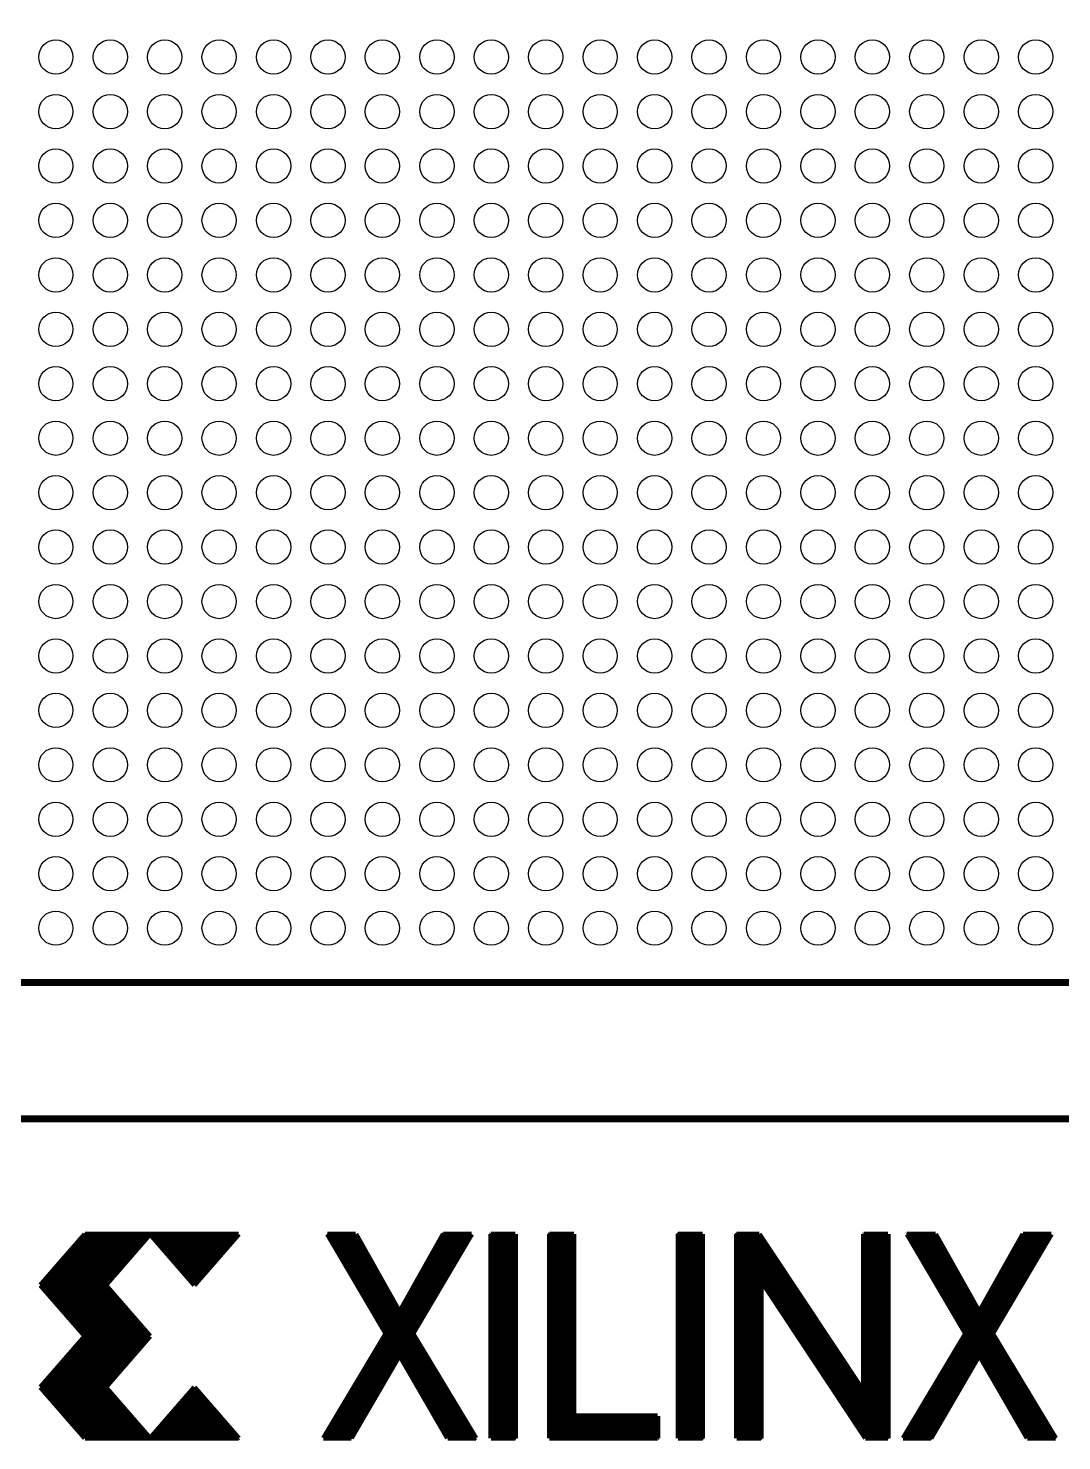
# Model space of a CAD drawing. Extents: x 35 to 236, y 10 to 166.
# Drawn here: x 78.99 to 97.98, y 56.58 to 82.53 of the extents above; entities that cross this region are included whole.
import ezdxf

# ---------------------------------------------------------------- set-up
doc = ezdxf.new("R2010")
doc.units = 0
for name, color, linetype in [('BG_SILKSCREEN_TOP', 254, 'CONTINUOUS'), ('PG_SILKSCREEN_TOP', 254, 'CONTINUOUS'), ('PIN_SOLDERMASK_TOP', 85, 'CONTINUOUS')]:
    doc.layers.add(name, color=color, linetype=linetype)

msp = doc.modelspace()

# ---------------------------------------------------------------- linework, layer by layer
at = {"layer": 'BG_SILKSCREEN_TOP', "const_width": 0.0914}
for points in [[(80.0336, 60.3806), (79.2164, 59.4431)], [(79.2271, 59.4309), (80.1768, 60.3806)], [(79.2522, 59.4021), (80.2307, 60.3806)], [(79.2773, 59.3733), (80.2845, 60.3806)], [(79.3024, 59.3445), (80.3384, 60.3806)], [(79.3275, 59.3157), (80.3923, 60.3806)], [(79.3526, 59.287), (80.4462, 60.3806)], [(79.3777, 59.2582), (80.5001, 60.3806)], [(79.4028, 59.2294), (80.554, 60.3806)], [(79.4266, 59.6843), (80.1229, 60.3806)], [(79.4279, 59.2006), (80.6078, 60.3806)], [(79.4529, 59.1718), (80.6617, 60.3806)], [(79.478, 59.143), (80.7156, 60.3806)], [(79.5031, 59.1142), (80.7695, 60.3806)], [(79.5282, 59.0854), (80.8234, 60.3806)], [(79.5533, 59.0566), (80.8773, 60.3806)], [(79.5784, 59.0278), (80.9311, 60.3806)], [(79.6035, 58.999), (80.985, 60.3806)], [(79.6286, 58.9703), (81.0389, 60.3806)], [(79.6537, 58.9415), (81.0928, 60.3806)], [(79.6788, 58.9127), (81.1466, 60.3806)], [(79.7039, 58.8839), (81.2005, 60.3806)], [(79.729, 58.8551), (81.0757, 60.2018)], [(79.7928, 60.1043), (80.069, 60.3806)], [(81.231, 60.3806), (80.0336, 60.3806)], [(80.4164, 59.4431), (81.231, 60.3806)], [(81.231, 60.3806), (82.8603, 60.3806)], [(82.0456, 59.4431), (81.231, 60.3806)], [(81.2419, 60.368), (81.2544, 60.3806)], [(81.2669, 60.3392), (81.3083, 60.3806)], [(81.292, 60.3104), (81.3622, 60.3806)], [(81.3171, 60.2815), (81.4161, 60.3806)], [(81.3421, 60.2527), (81.4699, 60.3806)], [(81.3671, 60.2239), (81.5238, 60.3806)], [(81.3922, 60.1951), (81.5777, 60.3806)], [(81.4173, 60.1662), (81.6316, 60.3806)], [(81.4423, 60.1374), (81.6855, 60.3806)], [(81.4673, 60.1086), (81.7394, 60.3806)], [(81.4924, 60.0797), (81.7932, 60.3806)], [(81.5175, 60.0509), (81.8471, 60.3806)], [(81.5425, 60.0221), (81.901, 60.3806)], [(81.5675, 59.9933), (81.9549, 60.3806)], [(81.5926, 59.9644), (82.0087, 60.3806)], [(81.6177, 59.9356), (82.0626, 60.3806)], [(81.6427, 59.9068), (82.1165, 60.3806)], [(81.6678, 59.8779), (82.1704, 60.3806)], [(81.6928, 59.8491), (82.2243, 60.3806)], [(81.7179, 59.8203), (82.2782, 60.3806)], [(81.7429, 59.7914), (82.332, 60.3806)], [(81.768, 59.7626), (82.3859, 60.3806)], [(81.793, 59.7338), (82.4398, 60.3806)], [(81.8181, 59.7049), (82.4937, 60.3806)], [(81.8431, 59.6761), (82.5476, 60.3806)], [(81.8682, 59.6473), (82.6015, 60.3806)], [(81.8932, 59.6185), (82.6553, 60.3806)], [(81.9183, 59.5896), (82.7092, 60.3806)], [(81.9433, 59.5608), (82.7631, 60.3806)], [(81.9684, 59.532), (82.817, 60.3806)], [(81.9934, 59.5031), (82.7902, 60.2999)], [(82.8603, 60.3806), (82.0456, 59.4431)], [(84.489, 60.3806), (85.011, 60.3806)], [(85.5636, 58.5525), (84.489, 60.3806)], [(84.5083, 60.3477), (84.5412, 60.3806)], [(84.5283, 60.3138), (84.5951, 60.3806)], [(84.5482, 60.2798), (84.6489, 60.3806)], [(84.5681, 60.2459), (84.7028, 60.3806)], [(84.5881, 60.212), (84.7567, 60.3806)], [(84.6081, 60.178), (84.8106, 60.3806)], [(84.628, 60.1441), (84.8645, 60.3806)], [(84.648, 60.1102), (84.9184, 60.3806)], [(84.6679, 60.0762), (84.9722, 60.3806)], [(84.6879, 60.0423), (85.0164, 60.3709)], [(84.7078, 60.0084), (85.0358, 60.3364)], [(84.7277, 59.9744), (85.0552, 60.3019)], [(84.7477, 59.9405), (85.0746, 60.2674)], [(84.7676, 59.9066), (85.094, 60.2329)], [(84.7876, 59.8726), (85.1134, 60.1984)], [(84.8075, 59.8387), (85.1328, 60.1639)], [(85.011, 60.3806), (85.8143, 58.9521)], [(85.8143, 58.9521), (86.6174, 60.3806)], [(85.8238, 58.9691), (87.0017, 60.147)], [(85.8931, 59.0922), (87.0795, 60.2787)], [(85.9623, 59.2153), (87.1275, 60.3806)], [(86.0315, 59.3384), (87.0736, 60.3806)], [(87.1397, 60.3806), (86.0596, 58.5525)], [(86.1007, 59.4615), (87.0197, 60.3806)], [(86.1699, 59.5846), (86.9659, 60.3806)], [(86.2391, 59.7077), (86.912, 60.3806)], [(86.3083, 59.8308), (86.8581, 60.3806)], [(86.3775, 59.9539), (86.8042, 60.3806)], [(86.4467, 60.0769), (86.7503, 60.3806)], [(86.5159, 60.2), (86.6964, 60.3806)], [(86.5851, 60.3231), (86.6426, 60.3806)], [(86.6174, 60.3806), (87.1397, 60.3806)], [(87.4928, 60.1532), (87.7202, 60.3806)], [(87.4928, 60.3148), (87.5585, 60.3806)], [(87.4928, 60.2609), (87.6124, 60.3806)], [(87.4928, 60.207), (87.6663, 60.3806)], [(87.4928, 60.3687), (87.5047, 60.3806)], [(87.4928, 60.3806), (87.9435, 60.3806)], [(87.4928, 56.6311), (87.4928, 60.3806)], [(87.4928, 59.9377), (87.9357, 60.3806)], [(87.4928, 59.9915), (87.8818, 60.3806)], [(87.4928, 60.0454), (87.828, 60.3806)], [(87.4928, 60.0993), (87.7741, 60.3806)], [(87.4928, 59.8838), (87.9435, 60.3344)], [(87.4928, 59.8299), (87.9435, 60.2805)], [(87.4928, 59.776), (87.9435, 60.2267)], [(87.4928, 59.7221), (87.9435, 60.1728)], [(87.9435, 60.3806), (87.9435, 56.6311)], [(88.5668, 60.1495), (88.7978, 60.3806)], [(88.5668, 60.2573), (88.6901, 60.3806)], [(88.5668, 60.3111), (88.6362, 60.3806)], [(88.5668, 60.2034), (88.744, 60.3806)], [(88.5668, 60.365), (88.5823, 60.3806)], [(89.0173, 60.3806), (88.5668, 60.3806)], [(88.5668, 60.3806), (88.5668, 56.6311)], [(88.5668, 59.934), (89.0134, 60.3806)], [(88.5668, 59.9879), (88.9595, 60.3806)], [(88.5668, 60.0417), (88.9056, 60.3806)], [(88.5668, 60.0956), (88.8517, 60.3806)], [(88.5668, 59.8801), (89.0173, 60.3306)], [(88.5668, 59.8262), (89.0173, 60.2767)], [(88.5668, 59.7723), (89.0173, 60.2228)], [(88.5668, 59.7184), (89.0173, 60.1689)], [(89.0173, 57.0399), (89.0173, 60.3806)], [(90.9311, 60.143), (91.1688, 60.3807)], [(90.9311, 60.1969), (91.1149, 60.3807)], [(90.9311, 60.2508), (91.061, 60.3807)], [(90.9311, 60.3047), (91.0071, 60.3807)], [(90.9311, 60.3586), (90.9533, 60.3807)], [(90.9311, 60.3807), (91.3818, 60.3807)], [(90.9311, 56.6311), (90.9311, 60.3807)], [(90.9311, 59.9814), (91.3304, 60.3807)], [(90.9311, 60.0892), (91.2226, 60.3807)], [(90.9311, 60.0353), (91.2765, 60.3807)], [(90.9311, 59.9275), (91.3818, 60.3782)], [(90.9311, 59.8736), (91.3818, 60.3243)], [(90.9311, 59.8198), (91.3818, 60.2704)], [(90.9311, 59.7659), (91.3818, 60.2165)], [(90.9311, 59.712), (91.3818, 60.1626)], [(91.3818, 60.3807), (91.3818, 56.6311)], [(92.0051, 60.1394), (92.2464, 60.3807)], [(92.0051, 60.1933), (92.1925, 60.3807)], [(92.0051, 60.2472), (92.1386, 60.3807)], [(92.0051, 60.301), (92.0847, 60.3807)], [(92.0051, 60.3549), (92.0309, 60.3807)], [(92.4217, 60.3807), (92.0051, 60.3807)], [(92.0051, 60.3807), (92.0051, 56.6311)], [(92.0051, 59.9777), (92.408, 60.3807)], [(92.0051, 60.0855), (92.3003, 60.3807)], [(92.0051, 60.0316), (92.3542, 60.3807)], [(92.0051, 59.9239), (92.4378, 60.3565)], [(92.0051, 59.87), (92.4593, 60.3242)], [(92.0051, 59.8161), (92.4808, 60.2918)], [(92.0051, 59.7622), (92.5023, 60.2594)], [(92.0051, 59.7083), (92.5238, 60.2271)], [(92.0051, 59.6544), (92.5453, 60.1947)], [(92.0051, 59.6006), (92.5668, 60.1623)], [(94.3395, 57.4939), (92.4217, 60.3807)], [(94.3395, 60.1031), (94.6172, 60.3807)], [(94.3395, 60.1569), (94.5633, 60.3807)], [(94.3395, 60.3186), (94.4017, 60.3807)], [(94.3395, 60.2647), (94.4556, 60.3807)], [(94.3395, 60.2108), (94.5094, 60.3807)], [(94.3395, 60.3725), (94.3478, 60.3807)], [(94.7899, 60.3807), (94.3395, 60.3807)], [(94.3395, 60.3807), (94.3395, 57.4939)], [(94.3395, 59.9414), (94.7788, 60.3807)], [(94.3395, 59.9953), (94.7249, 60.3807)], [(94.3395, 60.0492), (94.6711, 60.3807)], [(94.3395, 59.8875), (94.7899, 60.3379)], [(94.3395, 59.8336), (94.7899, 60.284)], [(94.3395, 59.7798), (94.7899, 60.2301)], [(94.3395, 59.7259), (94.7899, 60.1762)], [(94.7899, 56.6311), (94.7899, 60.3807)], [(95.1381, 60.3806), (95.6601, 60.3806)], [(96.2128, 58.5525), (95.1381, 60.3806)], [(95.1447, 60.3694), (95.1559, 60.3806)], [(95.1646, 60.3355), (95.2097, 60.3806)], [(95.1846, 60.3015), (95.2636, 60.3806)], [(95.2045, 60.2676), (95.3175, 60.3806)], [(95.2245, 60.2337), (95.3714, 60.3806)], [(95.2444, 60.1997), (95.4253, 60.3806)], [(95.2644, 60.1658), (95.4791, 60.3806)], [(95.2843, 60.1319), (95.533, 60.3806)], [(95.3043, 60.0979), (95.5869, 60.3806)], [(95.3242, 60.064), (95.6408, 60.3806)], [(95.3442, 60.0301), (95.6725, 60.3584)], [(95.3641, 59.9961), (95.6919, 60.3239)], [(95.3841, 59.9622), (95.7113, 60.2894)], [(95.404, 59.9283), (95.7307, 60.2549)], [(95.424, 59.8943), (95.7501, 60.2205)], [(95.4439, 59.8604), (95.7695, 60.186)], [(95.4639, 59.8265), (95.7889, 60.1515)], [(95.6601, 60.3806), (96.4634, 58.9521)], [(96.4634, 58.9521), (97.2664, 60.3806)], [(96.5172, 59.0478), (97.7005, 60.2311)], [(96.5863, 59.1709), (97.7783, 60.3628)], [(96.6555, 59.2939), (97.7422, 60.3806)], [(97.7888, 60.3806), (96.7086, 58.5525)], [(96.7247, 59.417), (97.6883, 60.3806)], [(96.7939, 59.54), (97.6344, 60.3806)], [(96.863, 59.6631), (97.5805, 60.3806)], [(96.9322, 59.7861), (97.5266, 60.3806)], [(97.0014, 59.9092), (97.4727, 60.3806)], [(97.0706, 60.0323), (97.4189, 60.3806)], [(97.1398, 60.1553), (97.365, 60.3806)], [(97.2089, 60.2784), (97.3111, 60.3806)], [(97.2664, 60.3806), (97.7888, 60.3806)], [(82.0185, 59.4743), (82.4324, 59.8882)], [(84.8275, 59.8048), (85.1522, 60.1294)], [(84.8474, 59.7708), (85.1716, 60.095)], [(84.8674, 59.7369), (85.191, 60.0605)], [(84.8873, 59.703), (85.2104, 60.026)], [(84.9073, 59.669), (85.2298, 59.9915)], [(84.9272, 59.6351), (85.2491, 59.957)], [(84.9472, 59.6012), (85.2686, 59.9225)], [(84.9671, 59.5672), (85.2879, 59.888)], [(85.5256, 58.6171), (86.9239, 60.0153)], [(87.4928, 59.6682), (87.9435, 60.1189)], [(87.4928, 59.6144), (87.9435, 60.065)], [(87.4928, 59.5605), (87.9435, 60.0111)], [(87.4928, 59.5066), (87.9435, 59.9572)], [(87.4928, 59.4527), (87.9435, 59.9034)], [(88.5668, 59.6646), (89.0173, 60.1151)], [(88.5668, 59.6107), (89.0173, 60.0612)], [(88.5668, 59.5568), (89.0173, 60.0073)], [(88.5668, 59.5029), (89.0173, 59.9534)], [(88.5668, 59.449), (89.0173, 59.8995)], [(90.9311, 59.6581), (91.3818, 60.1088)], [(90.9311, 59.6042), (91.3818, 60.0549)], [(90.9311, 59.5504), (91.3818, 60.001)], [(90.9311, 59.4965), (91.3818, 59.9471)], [(90.9311, 59.4426), (91.3818, 59.8932)], [(92.0051, 59.5467), (92.5883, 60.1299)], [(92.0051, 59.4928), (92.6098, 60.0976)], [(92.0051, 59.4389), (92.6313, 60.0652)], [(92.0051, 59.385), (92.6528, 60.0328)], [(92.0051, 59.3312), (92.6744, 60.0004)], [(92.0051, 59.2773), (92.6959, 59.9681)], [(92.0051, 59.2234), (92.7174, 59.9357)], [(92.0051, 59.1695), (92.7389, 59.9033)], [(94.3395, 59.672), (94.7899, 60.1223)], [(94.3395, 59.6181), (94.7899, 60.0685)], [(94.3395, 59.5642), (94.7899, 60.0146)], [(94.3395, 59.5104), (94.7899, 59.9607)], [(94.3395, 59.4565), (94.7899, 59.9068)], [(95.4838, 59.7925), (95.8083, 60.117)], [(95.5038, 59.7586), (95.8277, 60.0825)], [(95.5237, 59.7247), (95.8471, 60.048)], [(95.5437, 59.6907), (95.8665, 60.0135)], [(95.5636, 59.6568), (95.8859, 59.9791)], [(95.5835, 59.6229), (95.9053, 59.9446)], [(95.6035, 59.5889), (95.9246, 59.9101)], [(96.1621, 58.6388), (97.6227, 60.0994)], [(96.182, 58.6049), (97.5448, 59.9677)], [(79.754, 58.8263), (80.7184, 59.7906)], [(84.9871, 59.5333), (85.3073, 59.8536)], [(85.007, 59.4993), (85.3267, 59.8191)], [(85.027, 59.4654), (85.3461, 59.7846)], [(85.0469, 59.4315), (85.3655, 59.7501)], [(85.0669, 59.3975), (85.3849, 59.7156)], [(85.0868, 59.3636), (85.4043, 59.6811)], [(85.1068, 59.3297), (85.4237, 59.6466)], [(85.5456, 58.5831), (86.8461, 59.8836)], [(85.5557, 58.5394), (86.7683, 59.752)], [(87.4928, 59.3988), (87.9435, 59.8495)], [(87.4928, 59.3449), (87.9435, 59.7956)], [(87.4928, 59.2911), (87.9435, 59.7417)], [(87.4928, 59.2372), (87.9435, 59.6878)], [(87.4928, 59.1833), (87.9435, 59.6339)], [(88.5668, 59.3952), (89.0173, 59.8457)], [(88.5668, 59.3413), (89.0173, 59.7918)], [(88.5668, 59.2874), (89.0173, 59.7379)], [(88.5668, 59.2335), (89.0173, 59.684)], [(88.5668, 59.1796), (89.0173, 59.6301)], [(90.9311, 59.3887), (91.3818, 59.8394)], [(90.9311, 59.3348), (91.3818, 59.7855)], [(90.9311, 59.2809), (91.3818, 59.7316)], [(90.9311, 59.2271), (91.3818, 59.6777)], [(92.0051, 59.1156), (92.7604, 59.871)], [(92.4616, 59.5183), (92.7819, 59.8386)], [(92.4831, 59.4859), (92.8034, 59.8062)], [(92.5046, 59.4535), (92.8249, 59.7738)], [(92.526, 59.4211), (92.8464, 59.7415)], [(92.5475, 59.3887), (92.8679, 59.7091)], [(92.5689, 59.3562), (92.8894, 59.6767)], [(92.5904, 59.3238), (92.9109, 59.6443)], [(94.3395, 59.4026), (94.7899, 59.8529)], [(94.3395, 59.3487), (94.7899, 59.7991)], [(94.3395, 59.2948), (94.7899, 59.7452)], [(94.3395, 59.241), (94.7899, 59.6913)], [(94.3395, 59.1871), (94.7899, 59.6374)], [(95.6234, 59.555), (95.944, 59.8756)], [(95.6434, 59.5211), (95.9634, 59.8411)], [(95.6634, 59.4872), (95.9828, 59.8066)], [(95.6833, 59.4532), (96.0022, 59.7721)], [(95.7033, 59.4193), (96.0216, 59.7377)], [(95.7232, 59.3854), (96.041, 59.7032)], [(95.7432, 59.3514), (96.0604, 59.6687)], [(95.7631, 59.3175), (96.0798, 59.6342)], [(96.1764, 58.4915), (97.3892, 59.7043)], [(96.202, 58.571), (97.467, 59.836)], [(79.2164, 59.4431), (80.0336, 58.5056)], [(79.7791, 58.7975), (80.4203, 59.4387)], [(79.8042, 58.7687), (80.4453, 59.4098)], [(79.8293, 58.7399), (80.4704, 59.381)], [(81.231, 58.5056), (80.4164, 59.4431)], [(82.0435, 59.4455), (82.0746, 59.4765)], [(85.1267, 59.2957), (85.4431, 59.6122)], [(85.1466, 59.2618), (85.4625, 59.5777)], [(85.1666, 59.2279), (85.4819, 59.5432)], [(85.1865, 59.1939), (85.5013, 59.5087)], [(85.2065, 59.16), (85.5207, 59.4742)], [(85.2264, 59.1261), (85.5401, 59.4397)], [(85.2464, 59.0921), (85.5595, 59.4052)], [(85.2663, 59.0582), (85.5789, 59.3707)], [(85.3959, 58.2718), (86.6127, 59.4886)], [(85.4758, 58.4056), (86.6905, 59.6203)], [(87.4928, 59.1294), (87.9435, 59.5801)], [(87.4928, 59.0756), (87.9435, 59.5262)], [(87.4928, 59.0217), (87.9435, 59.4723)], [(87.4928, 58.9678), (87.9435, 59.4184)], [(88.5668, 59.1258), (89.0173, 59.5763)], [(88.5668, 59.0719), (89.0173, 59.5224)], [(88.5668, 59.018), (89.0173, 59.4685)], [(88.5668, 58.9641), (89.0173, 59.4146)], [(90.9311, 59.1732), (91.3818, 59.6238)], [(90.9311, 59.1193), (91.3818, 59.5699)], [(90.9311, 59.0654), (91.3818, 59.5161)], [(90.9311, 59.0115), (91.3818, 59.4622)], [(90.9311, 58.9577), (91.3818, 59.4083)], [(92.0051, 59.0618), (92.4554, 59.5121)], [(92.0051, 59.0079), (92.4554, 59.4582)], [(92.0051, 58.954), (92.4554, 59.4043)], [(92.4554, 59.5277), (94.3731, 56.6311)], [(92.4554, 56.6311), (92.4554, 59.5277)], [(92.6119, 59.2914), (92.9324, 59.6119)], [(92.6333, 59.259), (92.954, 59.5796)], [(92.6548, 59.2266), (92.9755, 59.5472)], [(92.6763, 59.1941), (92.997, 59.5148)], [(92.6977, 59.1617), (93.0185, 59.4825)], [(92.7192, 59.1293), (93.04, 59.4501)], [(92.7407, 59.0969), (93.0615, 59.4177)], [(92.7621, 59.0645), (93.083, 59.3853)], [(94.3395, 59.1332), (94.7899, 59.5835)], [(94.3395, 59.0793), (94.7899, 59.5297)], [(94.3395, 59.0254), (94.7899, 59.4758)], [(94.3395, 58.9715), (94.7899, 59.4219)], [(95.783, 59.2836), (96.0992, 59.5997)], [(95.803, 59.2496), (96.1186, 59.5652)], [(95.8229, 59.2157), (96.138, 59.5307)], [(95.8429, 59.1817), (96.1574, 59.4963)], [(95.8628, 59.1478), (96.1768, 59.4618)], [(95.8828, 59.1139), (96.1962, 59.4273)], [(95.9027, 59.0799), (96.2156, 59.3928)], [(96.0164, 58.2238), (97.2335, 59.4409)], [(96.0964, 58.3576), (97.3114, 59.5726)], [(79.7193, 58.145), (80.6958, 59.1215)], [(79.8544, 58.7112), (80.4954, 59.3522)], [(79.8795, 58.6824), (80.5205, 59.3234)], [(79.9046, 58.6536), (80.5456, 59.2945)], [(79.9297, 58.6248), (80.5706, 59.2657)], [(79.9548, 58.596), (80.5956, 59.2369)], [(79.9799, 58.5672), (80.6207, 59.208)], [(80.005, 58.5384), (80.6458, 59.1792)], [(80.0301, 58.5096), (80.6708, 59.1504)], [(85.236, 58.0042), (86.4571, 59.2252)], [(85.2863, 59.0243), (85.5982, 59.3363)], [(85.3062, 58.9903), (85.6177, 59.3018)], [(85.316, 58.138), (86.5349, 59.3569)], [(85.3262, 58.9564), (85.637, 59.2673)], [(85.3461, 58.9225), (85.6564, 59.2328)], [(85.3661, 58.8885), (85.6758, 59.1983)], [(85.386, 58.8546), (85.6952, 59.1638)], [(85.4059, 58.8207), (85.7146, 59.1293)], [(87.4928, 58.9139), (87.9435, 59.3646)], [(87.4928, 58.86), (87.9435, 59.3107)], [(87.4928, 58.8061), (87.9435, 59.2568)], [(87.4928, 58.7523), (87.9435, 59.2029)], [(87.4928, 58.6984), (87.9435, 59.149)], [(88.5668, 58.9102), (89.0173, 59.3607)], [(88.5668, 58.8563), (89.0173, 59.3068)], [(88.5668, 58.8025), (89.0173, 59.253)], [(88.5668, 58.7486), (89.0173, 59.1991)], [(88.5668, 58.6947), (89.0173, 59.1452)], [(90.9311, 58.9038), (91.3818, 59.3544)], [(90.9311, 58.8499), (91.3818, 59.3005)], [(90.9311, 58.796), (91.3818, 59.2467)], [(90.9311, 58.7421), (91.3818, 59.1928)], [(90.9311, 58.6883), (91.3818, 59.1389)], [(92.0051, 58.9001), (92.4554, 59.3505)], [(92.0051, 58.8462), (92.4554, 59.2966)], [(92.0051, 58.7923), (92.4554, 59.2427)], [(92.0051, 58.7385), (92.4554, 59.1888)], [(92.0051, 58.6846), (92.4554, 59.1349)], [(92.7836, 59.032), (93.1045, 59.353)], [(92.805, 58.9996), (93.126, 59.3206)], [(92.8265, 58.9672), (93.1475, 59.2882)], [(92.848, 58.9348), (93.169, 59.2558)], [(92.8694, 58.9023), (93.1905, 59.2235)], [(92.8909, 58.8699), (93.212, 59.1911)], [(92.9124, 58.8375), (93.2335, 59.1587)], [(92.9338, 58.8051), (93.2551, 59.1264)], [(94.3395, 58.9177), (94.7899, 59.368)], [(94.3395, 58.8638), (94.7899, 59.3141)], [(94.3395, 58.8099), (94.7899, 59.2602)], [(94.3395, 58.756), (94.7899, 59.2064)], [(94.3395, 58.7021), (94.7899, 59.1525)], [(95.8565, 57.9561), (97.0779, 59.1774)], [(95.9227, 59.046), (96.235, 59.3583)], [(95.9365, 58.09), (97.1557, 59.3092)], [(95.9427, 59.0121), (96.2544, 59.3238)], [(95.9626, 58.9782), (96.2737, 59.2893)], [(95.9826, 58.9442), (96.2931, 59.2548)], [(96.0025, 58.9103), (96.3125, 59.2204)], [(96.0224, 58.8764), (96.3319, 59.1859)], [(96.0424, 58.8424), (96.3513, 59.1514)], [(96.0623, 58.8085), (96.3707, 59.1169)], [(79.2322, 57.5502), (80.746, 59.0639)], [(79.2573, 57.5214), (80.771, 59.035)], [(79.2824, 57.4926), (80.796, 59.0062)], [(79.3075, 57.4638), (80.8211, 58.9774)], [(79.3326, 57.435), (80.8461, 58.9486)], [(79.3537, 57.7255), (80.7209, 59.0927)], [(79.3577, 57.4062), (80.8712, 58.9197)], [(79.3828, 57.3774), (80.8962, 58.8909)], [(79.4079, 57.3486), (80.9213, 58.862)], [(85.0762, 57.7365), (86.3015, 58.9618)], [(85.1561, 57.8703), (86.3793, 59.0935)], [(85.4259, 58.7867), (85.734, 59.0948)], [(85.4458, 58.7528), (85.7534, 59.0604)], [(85.4658, 58.7189), (85.7728, 59.0259)], [(85.4858, 58.6849), (85.7922, 58.9914)], [(85.5057, 58.651), (85.8116, 58.9569)], [(87.4928, 58.6445), (87.9435, 59.0951)], [(87.4928, 58.5906), (87.9435, 59.0413)], [(87.4928, 58.5367), (87.9435, 58.9874)], [(87.4928, 58.4828), (87.9435, 58.9335)], [(87.4928, 58.429), (87.9435, 58.8796)], [(88.5668, 58.6408), (89.0173, 59.0913)], [(88.5668, 58.5869), (89.0173, 59.0374)], [(88.5668, 58.5331), (89.0173, 58.9836)], [(88.5668, 58.4792), (89.0173, 58.9297)], [(88.5668, 58.4253), (89.0173, 58.8758)], [(90.9311, 58.6344), (91.3818, 59.085)], [(90.9311, 58.5805), (91.3818, 59.0311)], [(90.9311, 58.5266), (91.3818, 58.9773)], [(90.9311, 58.4727), (91.3818, 58.9234)], [(90.9311, 58.4188), (91.3818, 58.8695)], [(92.0051, 58.6307), (92.4554, 59.081)], [(92.0051, 58.5768), (92.4554, 59.0272)], [(92.0051, 58.5229), (92.4554, 58.9733)], [(92.0051, 58.469), (92.4554, 58.9194)], [(92.0051, 58.4152), (92.4554, 58.8655)], [(92.9553, 58.7727), (93.2766, 59.094)], [(92.9767, 58.7402), (93.2981, 59.0616)], [(92.9982, 58.7078), (93.3196, 59.0292)], [(93.0196, 58.6754), (93.3411, 58.9969)], [(93.0411, 58.643), (93.3626, 58.9645)], [(93.0626, 58.6106), (93.3841, 58.9321)], [(93.084, 58.5782), (93.4056, 58.8997)], [(93.1055, 58.5457), (93.4271, 58.8673)], [(94.3395, 58.6482), (94.7899, 59.0986)], [(94.3395, 58.5944), (94.7899, 59.0447)], [(94.3395, 58.5405), (94.7899, 58.9908)], [(94.3395, 58.4866), (94.7899, 58.9369)], [(94.3395, 58.4327), (94.7899, 58.8831)], [(95.6966, 57.6885), (96.9222, 58.914)], [(95.7766, 57.8223), (97, 59.0457)], [(96.0823, 58.7746), (96.3901, 59.0824)], [(96.1022, 58.7406), (96.4095, 59.0479)], [(96.1222, 58.7067), (96.4289, 59.0134)], [(96.1421, 58.6728), (96.4483, 58.9789)], [(79.433, 57.3199), (80.9463, 58.8332)], [(79.4581, 57.291), (80.9714, 58.8044)], [(79.4831, 57.2623), (80.9965, 58.7756)], [(79.5082, 57.2335), (81.0215, 58.7467)], [(79.5333, 57.2047), (81.0465, 58.7179)], [(79.5584, 57.1759), (81.0716, 58.6891)], [(79.5835, 57.1471), (81.0966, 58.6602)], [(79.6086, 57.1183), (81.1217, 58.6314)], [(79.6337, 57.0895), (81.1467, 58.6026)], [(84.9163, 57.4689), (86.1459, 58.6985)], [(84.9962, 57.6027), (86.2237, 58.8301)], [(87.4928, 58.3751), (87.9435, 58.8257)], [(87.4928, 58.3212), (87.9435, 58.7718)], [(87.4928, 58.2673), (87.9435, 58.718)], [(87.4928, 58.2134), (87.9435, 58.6641)], [(87.4928, 58.1596), (87.9435, 58.6102)], [(88.5668, 58.3714), (89.0173, 58.8219)], [(88.5668, 58.3175), (89.0173, 58.768)], [(88.5668, 58.2636), (89.0173, 58.7141)], [(88.5668, 58.2098), (89.0173, 58.6603)], [(88.5668, 58.1559), (89.0173, 58.6064)], [(90.9311, 58.365), (91.3818, 58.8156)], [(90.9311, 58.3111), (91.3818, 58.7617)], [(90.9311, 58.2572), (91.3818, 58.7078)], [(90.9311, 58.2033), (91.3818, 58.654)], [(90.9311, 58.1494), (91.3818, 58.6001)], [(92.0051, 58.3613), (92.4554, 58.8116)], [(92.0051, 58.3074), (92.4554, 58.7577)], [(92.0051, 58.2535), (92.4554, 58.7039)], [(92.0051, 58.1996), (92.4554, 58.65)], [(92.0051, 58.1458), (92.4554, 58.5961)], [(93.127, 58.5133), (93.4486, 58.835)], [(93.1484, 58.4809), (93.4701, 58.8026)], [(93.1699, 58.4485), (93.4916, 58.7702)], [(93.1913, 58.4161), (93.5131, 58.7379)], [(93.2128, 58.3837), (93.5347, 58.7055)], [(93.2343, 58.3512), (93.5562, 58.6731)], [(93.2557, 58.3188), (93.5777, 58.6407)], [(93.2772, 58.2864), (93.5992, 58.6084)], [(94.3395, 58.3789), (94.7899, 58.8292)], [(94.3395, 58.325), (94.7899, 58.7753)], [(94.3395, 58.2711), (94.7899, 58.7214)], [(94.3395, 58.2172), (94.7899, 58.6676)], [(94.3395, 58.1633), (94.7899, 58.6137)], [(95.5367, 57.4208), (96.7666, 58.6506)], [(95.6167, 57.5546), (96.8444, 58.7823)], [(80.0336, 58.5056), (79.2166, 57.5682)], [(79.6588, 57.0607), (81.1718, 58.5737)], [(79.6839, 57.0319), (81.1968, 58.5449)], [(79.709, 57.0031), (81.2219, 58.5161)], [(80.4164, 57.568), (81.231, 58.5056)], [(84.4159, 56.6311), (85.5636, 58.5525)], [(84.6765, 57.0675), (86.098, 58.4889)], [(84.7565, 57.2013), (86.0777, 58.5225)], [(84.8364, 57.3351), (86.068, 58.5668)], [(85.8153, 58.1524), (86.1182, 58.4553)], [(85.8351, 58.1182), (86.1385, 58.4217)], [(85.8548, 58.0841), (86.1588, 58.3881)], [(85.8745, 58.05), (86.179, 58.3545)], [(86.0596, 58.5525), (87.2179, 56.6311)], [(87.4928, 58.1057), (87.9435, 58.5563)], [(87.4928, 58.0518), (87.9435, 58.5025)], [(87.4928, 57.9979), (87.9435, 58.4486)], [(87.4928, 57.944), (87.9435, 58.3947)], [(87.4928, 57.8902), (87.9435, 58.3408)], [(88.5668, 58.102), (89.0173, 58.5525)], [(88.5668, 58.0481), (89.0173, 58.4986)], [(88.5668, 57.9942), (89.0173, 58.4447)], [(88.5668, 57.9403), (89.0173, 58.3908)], [(88.5668, 57.8865), (89.0173, 58.337)], [(90.9311, 58.0955), (91.3818, 58.5462)], [(90.9311, 58.0417), (91.3818, 58.4923)], [(90.9311, 57.9878), (91.3818, 58.4384)], [(90.9311, 57.9339), (91.3818, 58.3845)], [(92.0051, 58.0919), (92.4554, 58.5422)], [(92.0051, 58.038), (92.4554, 58.4884)], [(92.0051, 57.9841), (92.4554, 58.4345)], [(92.0051, 57.9302), (92.4554, 58.3806)], [(93.2987, 58.254), (93.6207, 58.576)], [(93.3201, 58.2216), (93.6422, 58.5436)], [(93.3416, 58.1891), (93.6637, 58.5112)], [(93.3631, 58.1567), (93.6852, 58.4789)], [(93.3845, 58.1243), (93.7067, 58.4465)], [(93.406, 58.0919), (93.7282, 58.4141)], [(93.4274, 58.0594), (93.7497, 58.3817)], [(93.4489, 58.027), (93.7712, 58.3494)], [(94.3395, 58.1094), (94.7899, 58.5598)], [(94.3395, 58.0556), (94.7899, 58.5059)], [(94.3395, 58.0017), (94.7899, 58.452)], [(94.3395, 57.9478), (94.7899, 58.3981)], [(94.3395, 57.8939), (94.7899, 58.3443)], [(95.065, 56.6311), (96.2128, 58.5525)], [(95.2969, 57.0193), (96.7543, 58.4767)], [(95.3768, 57.1531), (96.734, 58.5103)], [(95.4568, 57.287), (96.7138, 58.5439)], [(96.4715, 58.1401), (96.7746, 58.4431)], [(96.4913, 58.1059), (96.7948, 58.4095)], [(96.511, 58.0718), (96.8151, 58.3759)], [(96.5308, 58.0377), (96.8354, 58.3423)], [(96.7086, 58.5525), (97.8671, 56.6311)], [(79.734, 56.9743), (81.0038, 58.2441)], [(84.5966, 56.9337), (85.8104, 58.1474)], [(85.8143, 58.1541), (84.9276, 56.6311)], [(86.6956, 56.6311), (85.8143, 58.1541)], [(85.8943, 58.0158), (86.1993, 58.3208)], [(85.914, 57.9817), (86.2196, 58.2872)], [(85.9338, 57.9476), (86.2398, 58.2536)], [(85.9535, 57.9134), (86.2601, 58.22)], [(85.9733, 57.8793), (86.2804, 58.1864)], [(85.993, 57.8452), (86.3006, 58.1527)], [(86.0128, 57.8111), (86.3209, 58.1191)], [(86.0326, 57.7769), (86.3411, 58.0855)], [(87.4928, 57.8363), (87.9435, 58.2869)], [(87.4928, 57.7824), (87.9435, 58.233)], [(87.4928, 57.7285), (87.9435, 58.1792)], [(87.4928, 57.6746), (87.9435, 58.1253)], [(87.4928, 57.6207), (87.9435, 58.0714)], [(88.5668, 57.8326), (89.0173, 58.2831)], [(88.5668, 57.7787), (89.0173, 58.2292)], [(88.5668, 57.7248), (89.0173, 58.1753)], [(88.5668, 57.671), (89.0173, 58.1215)], [(90.9311, 57.88), (91.3818, 58.3307)], [(90.9311, 57.8261), (91.3818, 58.2768)], [(90.9311, 57.7723), (91.3818, 58.2229)], [(90.9311, 57.7184), (91.3818, 58.169)], [(90.9311, 57.6645), (91.3818, 58.1152)], [(92.0051, 57.8764), (92.4554, 58.3267)], [(92.0051, 57.8225), (92.4554, 58.2728)], [(92.0051, 57.7686), (92.4554, 58.2189)], [(92.0051, 57.7147), (92.4554, 58.1651)], [(92.0051, 57.6608), (92.4554, 58.1112)], [(93.4704, 57.9946), (93.7927, 58.317)], [(93.4918, 57.9622), (93.8143, 58.2846)], [(93.5133, 57.9298), (93.8357, 58.2523)], [(93.5348, 57.8973), (93.8573, 58.2199)], [(93.5562, 57.8649), (93.8788, 58.1875)], [(93.5777, 57.8325), (93.9003, 58.1551)], [(93.5991, 57.8001), (93.9218, 58.1227)], [(93.6206, 57.7677), (93.9433, 58.0904)], [(94.3395, 57.84), (94.7899, 58.2904)], [(94.3395, 57.7861), (94.7899, 58.2365)], [(94.3395, 57.7323), (94.7899, 58.1826)], [(94.3395, 57.6784), (94.7899, 58.1287)], [(94.3395, 57.6245), (94.7899, 58.0748)], [(95.2169, 56.8855), (96.4324, 58.1009)], [(96.4634, 58.1541), (95.5767, 56.6311)], [(97.3446, 56.6311), (96.4634, 58.1541)], [(96.5505, 58.0035), (96.8556, 58.3086)], [(96.5703, 57.9694), (96.8759, 58.275)], [(96.59, 57.9353), (96.8962, 58.2414)], [(96.6098, 57.9011), (96.9164, 58.2078)], [(96.6295, 57.867), (96.9367, 58.1742)], [(96.6493, 57.8329), (96.957, 58.1406)], [(96.669, 57.7987), (96.9772, 58.1069)], [(96.6888, 57.7646), (96.9975, 58.0733)], [(79.7591, 56.9456), (80.647, 57.8334)], [(84.4368, 56.6661), (85.6602, 57.8895)], [(84.5167, 56.7999), (85.7353, 58.0185)], [(86.0523, 57.7428), (86.3614, 58.0519)], [(86.0721, 57.7087), (86.3817, 58.0183)], [(86.0918, 57.6745), (86.4019, 57.9847)], [(86.1116, 57.6404), (86.4222, 57.951)], [(86.1313, 57.6063), (86.4425, 57.9174)], [(86.1511, 57.5721), (86.4627, 57.8838)], [(86.1708, 57.538), (86.483, 57.8502)], [(86.1905, 57.5039), (86.5032, 57.8166)], [(87.4928, 57.5669), (87.9435, 58.0175)], [(87.4928, 57.513), (87.9435, 57.9636)], [(87.4928, 57.4591), (87.9435, 57.9097)], [(87.4928, 57.4052), (87.9435, 57.8559)], [(88.5668, 57.6171), (89.0173, 58.0676)], [(88.5668, 57.5632), (89.0173, 58.0137)], [(88.5668, 57.5093), (89.0173, 57.9598)], [(88.5668, 57.4554), (89.0173, 57.9059)], [(88.5668, 57.4015), (89.0173, 57.852)], [(90.9311, 57.6106), (91.3818, 58.0613)], [(90.9311, 57.5567), (91.3818, 58.0074)], [(90.9311, 57.5029), (91.3818, 57.9535)], [(90.9311, 57.449), (91.3818, 57.8996)], [(90.9311, 57.3951), (91.3818, 57.8457)], [(92.0051, 57.6069), (92.4554, 58.0573)], [(92.0051, 57.5531), (92.4554, 58.0034)], [(92.0051, 57.4992), (92.4554, 57.9495)], [(92.0051, 57.4453), (92.4554, 57.8956)], [(92.0051, 57.3914), (92.4554, 57.8418)], [(93.642, 57.7353), (93.9648, 58.058)], [(93.6635, 57.7028), (93.9863, 58.0256)], [(93.685, 57.6704), (94.0078, 57.9933)], [(93.7064, 57.638), (94.0293, 57.9609)], [(93.7279, 57.6056), (94.0508, 57.9285)], [(93.7494, 57.5732), (94.0723, 57.8961)], [(93.7708, 57.5408), (94.0939, 57.8638)], [(93.7923, 57.5083), (94.1153, 57.8314)], [(94.0284, 57.1517), (94.7899, 57.9132)], [(94.0498, 57.1193), (94.7899, 57.8593)], [(94.3395, 57.5706), (94.7899, 58.021)], [(94.3395, 57.5168), (94.7899, 57.9671)], [(95.0703, 56.6311), (96.2822, 57.843)], [(95.137, 56.7516), (96.3573, 57.972)], [(96.7085, 57.7304), (97.0178, 58.0397)], [(96.7282, 57.6963), (97.0381, 58.0061)], [(96.748, 57.6622), (97.0583, 57.9725)], [(96.7677, 57.6281), (97.0786, 57.9389)], [(96.7875, 57.5939), (97.0988, 57.9053)], [(96.8072, 57.5598), (97.1191, 57.8717)], [(96.827, 57.5256), (97.1394, 57.838)], [(79.2166, 57.5682), (80.0336, 56.6306)], [(79.7842, 56.9168), (80.4253, 57.5578)], [(81.231, 56.6306), (80.4164, 57.568)], [(82.0456, 57.5682), (81.231, 56.6306)], [(82.0024, 57.5185), (82.0486, 57.5647)], [(82.8603, 56.6306), (82.0456, 57.5682)], [(84.4556, 56.6311), (85.5852, 57.7606)], [(84.5095, 56.6311), (85.5101, 57.6316)], [(86.2103, 57.4697), (86.5235, 57.783)], [(86.23, 57.4356), (86.5438, 57.7493)], [(86.2498, 57.4015), (86.5641, 57.7157)], [(86.2695, 57.3673), (86.5843, 57.6821)], [(86.2893, 57.3332), (86.6046, 57.6485)], [(86.309, 57.2991), (86.6248, 57.6149)], [(86.3288, 57.265), (86.6451, 57.5813)], [(87.4928, 57.3513), (87.9435, 57.802)], [(87.4928, 57.2974), (87.9435, 57.7481)], [(87.4928, 57.2436), (87.9435, 57.6942)], [(87.4928, 57.1897), (87.9435, 57.6403)], [(87.4928, 57.1358), (87.9435, 57.5864)], [(88.5668, 57.3477), (89.0173, 57.7982)], [(88.5668, 57.2938), (89.0173, 57.7443)], [(88.5668, 57.2399), (89.0173, 57.6904)], [(88.5668, 57.186), (89.0173, 57.6365)], [(88.5668, 57.1321), (89.0173, 57.5826)], [(90.9311, 57.3412), (91.3818, 57.7919)], [(90.9311, 57.2873), (91.3818, 57.738)], [(90.9311, 57.2334), (91.3818, 57.6841)], [(90.9311, 57.1796), (91.3818, 57.6302)], [(90.9311, 57.1257), (91.3818, 57.5763)], [(92.0051, 57.3375), (92.4554, 57.7879)], [(92.0051, 57.2837), (92.4554, 57.734)], [(92.0051, 57.2298), (92.4554, 57.6801)], [(92.0051, 57.1759), (92.4554, 57.6263)], [(92.0051, 57.122), (92.4554, 57.5724)], [(93.8137, 57.4759), (94.1369, 57.799)], [(93.8352, 57.4435), (94.1584, 57.7666)], [(93.8567, 57.4111), (94.1799, 57.7343)], [(93.8781, 57.3787), (94.2014, 57.7019)], [(93.8996, 57.3462), (94.2229, 57.6695)], [(93.9211, 57.3138), (94.2444, 57.6371)], [(93.9425, 57.2814), (94.2659, 57.6048)], [(93.964, 57.249), (94.2874, 57.5724)], [(94.0713, 57.0869), (94.7899, 57.8054)], [(94.0928, 57.0544), (94.7899, 57.7516)], [(94.1142, 57.022), (94.7899, 57.6977)], [(94.1357, 56.9896), (94.7899, 57.6438)], [(94.1572, 56.9572), (94.7899, 57.5899)], [(95.1242, 56.6311), (96.2072, 57.7141)], [(95.1781, 56.6311), (96.1321, 57.5851)], [(96.8467, 57.4915), (97.1596, 57.8044)], [(96.8665, 57.4574), (97.1799, 57.7708)], [(96.8862, 57.4233), (97.2002, 57.7372)], [(96.906, 57.3891), (97.2204, 57.7036)], [(96.9257, 57.355), (97.2407, 57.67)], [(96.9455, 57.3208), (97.261, 57.6364)], [(96.9652, 57.2867), (97.2813, 57.6028)], [(96.985, 57.2526), (97.3015, 57.5691)], [(79.8093, 56.888), (80.4503, 57.529)], [(79.8344, 56.8592), (80.4754, 57.5002)], [(79.8595, 56.8304), (80.5004, 57.4713)], [(79.8846, 56.8016), (80.5255, 57.4425)], [(79.9097, 56.7728), (80.5506, 57.4137)], [(79.9348, 56.744), (80.5756, 57.3849)], [(79.9599, 56.7152), (80.6006, 57.356)], [(79.9849, 56.6864), (80.6257, 57.3272)], [(80.01, 56.6576), (80.6508, 57.2983)], [(81.2762, 56.6306), (82.1238, 57.4782)], [(81.2887, 56.697), (82.0987, 57.507)], [(81.3301, 56.6306), (82.1488, 57.4494)], [(81.3839, 56.6306), (82.1739, 57.4205)], [(81.4378, 56.6306), (82.1989, 57.3917)], [(81.4917, 56.6306), (82.224, 57.3629)], [(81.5456, 56.6306), (82.249, 57.3341)], [(81.5994, 56.6306), (82.2741, 57.3052)], [(81.6455, 57.1078), (82.0737, 57.5359)], [(84.5634, 56.6311), (85.435, 57.5027)], [(84.6173, 56.6311), (85.36, 57.3738)], [(86.3486, 57.2308), (86.6654, 57.5476)], [(86.3683, 57.1967), (86.6856, 57.514)], [(86.3881, 57.1625), (86.7059, 57.4804)], [(86.4078, 57.1284), (86.7262, 57.4468)], [(86.4276, 57.0943), (86.7464, 57.4132)], [(86.4473, 57.0602), (86.7667, 57.3796)], [(86.4671, 57.026), (86.787, 57.3459)], [(86.4868, 56.9919), (86.8072, 57.3123)], [(87.4928, 57.0819), (87.9435, 57.5326)], [(87.4928, 57.028), (87.9435, 57.4787)], [(87.4928, 56.9742), (87.9435, 57.4248)], [(87.4928, 56.9203), (87.9435, 57.3709)], [(87.4928, 56.8664), (87.9435, 57.317)], [(88.5668, 57.0782), (89.0173, 57.5287)], [(88.5668, 57.0244), (89.0173, 57.4749)], [(88.5668, 56.9705), (89.0173, 57.421)], [(88.5668, 56.9166), (89.0173, 57.3671)], [(88.5668, 56.8627), (89.0173, 57.3132)], [(90.9311, 57.0718), (91.3818, 57.5224)], [(90.9311, 57.0179), (91.3818, 57.4686)], [(90.9311, 56.964), (91.3818, 57.4147)], [(90.9311, 56.9101), (91.3818, 57.3608)], [(90.9311, 56.8563), (91.3818, 57.3069)], [(92.0051, 57.0681), (92.4554, 57.5185)], [(92.0051, 57.0143), (92.4554, 57.4646)], [(92.0051, 56.9604), (92.4554, 57.4107)], [(92.0051, 56.9065), (92.4554, 57.3568)], [(92.0051, 56.8526), (92.4554, 57.303)], [(93.9855, 57.2165), (94.3089, 57.54)], [(94.0069, 57.1841), (94.3304, 57.5076)], [(94.1786, 56.9248), (94.7899, 57.536)], [(94.2001, 56.8923), (94.7899, 57.4822)], [(94.2215, 56.8599), (94.7899, 57.4283)], [(94.243, 56.8275), (94.7899, 57.3744)], [(94.2645, 56.7951), (94.7899, 57.3205)], [(95.2319, 56.6311), (96.0571, 57.4562)], [(95.2858, 56.6311), (95.982, 57.3272)], [(97.0047, 57.2185), (97.3218, 57.5355)], [(97.0245, 57.1843), (97.3421, 57.5019)], [(97.0442, 57.1502), (97.3623, 57.4683)], [(97.064, 57.116), (97.3826, 57.4347)], [(97.0837, 57.0819), (97.4029, 57.4011)], [(97.1035, 57.0478), (97.4231, 57.3675)], [(97.1232, 57.0137), (97.4434, 57.3338)], [(97.143, 56.9795), (97.4637, 57.3002)], [(80.0369, 56.6306), (80.6758, 57.2695)], [(80.0908, 56.6306), (80.7008, 57.2407)], [(80.1447, 56.6306), (80.7259, 57.2119)], [(80.1985, 56.6306), (80.751, 57.183)], [(80.2524, 56.6306), (80.776, 57.1542)], [(80.3063, 56.6306), (80.8011, 57.1254)], [(80.3602, 56.6306), (80.8261, 57.0965)], [(80.4141, 56.6306), (80.8512, 57.0677)], [(80.468, 56.6306), (80.8762, 57.0389)], [(81.6533, 56.6306), (82.2991, 57.2764)], [(81.7072, 56.6306), (82.3242, 57.2476)], [(81.7611, 56.6306), (82.3492, 57.2187)], [(81.815, 56.6306), (82.3743, 57.1899)], [(81.8689, 56.6306), (82.3993, 57.1611)], [(81.9227, 56.6306), (82.4244, 57.1322)], [(81.9766, 56.6306), (82.4494, 57.1034)], [(82.0305, 56.6306), (82.4745, 57.0746)], [(82.0844, 56.6306), (82.4995, 57.0458)], [(84.6712, 56.6311), (85.2849, 57.2448)], [(84.725, 56.6311), (85.2098, 57.1158)], [(86.5066, 56.9578), (86.8275, 57.2787)], [(86.5263, 56.9236), (86.8477, 57.2451)], [(86.546, 56.8895), (86.868, 57.2115)], [(86.5658, 56.8554), (86.8883, 57.1778)], [(86.5855, 56.8212), (86.9085, 57.1442)], [(86.6053, 56.7871), (86.9288, 57.1106)], [(86.625, 56.753), (86.9491, 57.077)], [(86.6448, 56.7189), (86.9693, 57.0434)], [(87.4928, 56.8125), (87.9435, 57.2632)], [(87.4928, 56.7586), (87.9435, 57.2093)], [(87.4928, 56.7047), (87.9435, 57.1554)], [(87.4928, 56.6509), (87.9435, 57.1015)], [(87.5269, 56.6311), (87.9435, 57.0476)], [(88.5668, 56.8089), (89.0173, 57.2593)], [(88.5668, 56.755), (89.0173, 57.2054)], [(88.5668, 56.7011), (89.0173, 57.1516)], [(88.5668, 56.6472), (89.0173, 57.0977)], [(88.6045, 56.6311), (89.0173, 57.0438)], [(88.6584, 56.6311), (89.0673, 57.0399)], [(88.7123, 56.6311), (89.1212, 57.0399)], [(88.7662, 56.6311), (89.175, 57.0399)], [(88.82, 56.6311), (89.2289, 57.0399)], [(88.8739, 56.6311), (89.2828, 57.0399)], [(88.9278, 56.6311), (89.3367, 57.0399)], [(88.9817, 56.6311), (89.3906, 57.0399)], [(90.5568, 57.0399), (89.0173, 57.0399)], [(89.0356, 56.6311), (89.4444, 57.0399)], [(89.0895, 56.6311), (89.4983, 57.0399)], [(89.1433, 56.6311), (89.5522, 57.0399)], [(89.1972, 56.6311), (89.6061, 57.0399)], [(89.2511, 56.6311), (89.66, 57.0399)], [(89.305, 56.6311), (89.7139, 57.0399)], [(89.3588, 56.6311), (89.7677, 57.0399)], [(89.4127, 56.6311), (89.8216, 57.0399)], [(89.4666, 56.6311), (89.8755, 57.0399)], [(89.5205, 56.6311), (89.9294, 57.0399)], [(89.5744, 56.6311), (89.9833, 57.0399)], [(89.6283, 56.6311), (90.0372, 57.0399)], [(89.6821, 56.6311), (90.091, 57.0399)], [(89.736, 56.6311), (90.1449, 57.0399)], [(89.7899, 56.6311), (90.1988, 57.0399)], [(89.8438, 56.6311), (90.2527, 57.0399)], [(89.8977, 56.6311), (90.3066, 57.0399)], [(89.9516, 56.6311), (90.3604, 57.0399)], [(90.0054, 56.6311), (90.4143, 57.0399)], [(90.0593, 56.6311), (90.4682, 57.0399)], [(90.1132, 56.6311), (90.5221, 57.0399)], [(90.5568, 56.6311), (90.5568, 57.0399)], [(90.9311, 56.8024), (91.3818, 57.253)], [(90.9311, 56.7485), (91.3818, 57.1992)], [(90.9311, 56.6946), (91.3818, 57.1453)], [(90.9311, 56.6408), (91.3818, 57.0914)], [(90.9753, 56.6311), (91.3818, 57.0375)], [(92.0051, 56.7987), (92.4554, 57.2491)], [(92.0051, 56.7448), (92.4554, 57.1952)], [(92.0051, 56.691), (92.4554, 57.1413)], [(92.0051, 56.6371), (92.4554, 57.0874)], [(94.2859, 56.7627), (94.7899, 57.2666)], [(94.3074, 56.7303), (94.7899, 57.2127)], [(94.3289, 56.6978), (94.7899, 57.1589)], [(94.3503, 56.6654), (94.7899, 57.105)], [(94.3718, 56.633), (94.7899, 57.0511)], [(95.3397, 56.6311), (95.9069, 57.1983)], [(95.3936, 56.6311), (95.8318, 57.0693)], [(97.1627, 56.9454), (97.4839, 57.2666)], [(97.1825, 56.9112), (97.5042, 57.233)], [(97.2022, 56.8771), (97.5245, 57.1994)], [(97.2219, 56.843), (97.5447, 57.1658)], [(97.2417, 56.8089), (97.565, 57.1321)], [(97.2614, 56.7747), (97.5853, 57.0985)], [(97.2812, 56.7406), (97.6055, 57.0649)], [(80.5218, 56.6306), (80.9013, 57.01)], [(80.5757, 56.6306), (80.9263, 56.9812)], [(80.6296, 56.6306), (80.9514, 56.9524)], [(80.6835, 56.6306), (80.9764, 56.9236)], [(80.7373, 56.6306), (81.0015, 56.8947)], [(80.7912, 56.6306), (81.0265, 56.8659)], [(80.8451, 56.6306), (81.0516, 56.8371)], [(80.899, 56.6306), (81.0766, 56.8082)], [(80.9529, 56.6306), (81.1017, 56.7794)], [(82.1383, 56.6306), (82.5246, 57.0169)], [(82.1922, 56.6306), (82.5496, 56.9881)], [(82.246, 56.6306), (82.5747, 56.9593)], [(82.2999, 56.6306), (82.5998, 56.9304)], [(82.3538, 56.6306), (82.6248, 56.9016)], [(82.4077, 56.6306), (82.6499, 56.8728)], [(82.4616, 56.6306), (82.6749, 56.844)], [(82.5154, 56.6306), (82.7, 56.8151)], [(82.5693, 56.6306), (82.725, 56.7863)], [(84.7789, 56.6311), (85.1347, 56.9869)], [(84.8328, 56.6311), (85.0597, 56.858)], [(86.6646, 56.6847), (86.9896, 57.0098)], [(86.6843, 56.6506), (87.0099, 56.9762)], [(86.7187, 56.6311), (87.0301, 56.9425)], [(86.7725, 56.6311), (87.0504, 56.9089)], [(86.8264, 56.6311), (87.0707, 56.8753)], [(86.8803, 56.6311), (87.0909, 56.8417)], [(86.9342, 56.6311), (87.1112, 56.8081)], [(86.9881, 56.6311), (87.1314, 56.7744)], [(87.5808, 56.6311), (87.9435, 56.9937)], [(87.6346, 56.6311), (87.9435, 56.9399)], [(87.6885, 56.6311), (87.9435, 56.886)], [(87.7424, 56.6311), (87.9435, 56.8321)], [(87.7963, 56.6311), (87.9435, 56.7782)], [(90.1671, 56.6311), (90.5568, 57.0208)], [(90.221, 56.6311), (90.5568, 56.9669)], [(90.2748, 56.6311), (90.5568, 56.913)], [(90.3287, 56.6311), (90.5568, 56.8591)], [(90.3826, 56.6311), (90.5568, 56.8053)], [(91.0292, 56.6311), (91.3818, 56.9836)], [(91.0831, 56.6311), (91.3818, 56.9298)], [(91.1369, 56.6311), (91.3818, 56.8759)], [(91.1908, 56.6311), (91.3818, 56.822)], [(92.0529, 56.6311), (92.4554, 57.0335)], [(92.1068, 56.6311), (92.4554, 56.9797)], [(92.1607, 56.6311), (92.4554, 56.9258)], [(92.2146, 56.6311), (92.4554, 56.8719)], [(92.2685, 56.6311), (92.4554, 56.818)], [(94.4237, 56.6311), (94.7899, 56.9972)], [(94.4776, 56.6311), (94.7899, 56.9433)], [(94.5315, 56.6311), (94.7899, 56.8894)], [(94.5854, 56.6311), (94.7899, 56.8356)], [(94.6392, 56.6311), (94.7899, 56.7817)], [(95.4475, 56.6311), (95.7568, 56.9404)], [(95.5014, 56.6311), (95.6817, 56.8114)], [(97.3009, 56.7064), (97.6258, 57.0313)], [(97.3207, 56.6723), (97.6461, 56.9977)], [(97.3404, 56.6382), (97.6663, 56.9641)], [(97.3872, 56.6311), (97.6866, 56.9305)], [(97.4411, 56.6311), (97.7069, 56.8969)], [(97.495, 56.6311), (97.7271, 56.8632)], [(97.5488, 56.6311), (97.7474, 56.8296)], [(97.6027, 56.6311), (97.7677, 56.796)], [(80.0336, 56.6306), (81.231, 56.6306)], [(81.0068, 56.6306), (81.1267, 56.7506)], [(81.0606, 56.6306), (81.1518, 56.7218)], [(81.1145, 56.6306), (81.1768, 56.6929)], [(81.1684, 56.6306), (81.2019, 56.6641)], [(81.2223, 56.6306), (81.227, 56.6353)], [(81.231, 56.6306), (82.8603, 56.6306)], [(82.6232, 56.6306), (82.7501, 56.7575)], [(82.6771, 56.6306), (82.7751, 56.7286)], [(82.731, 56.6306), (82.8002, 56.6998)], [(82.7848, 56.6306), (82.8252, 56.671)], [(82.8387, 56.6306), (82.8503, 56.6422)], [(84.9276, 56.6311), (84.4159, 56.6311)], [(84.8867, 56.6311), (84.9846, 56.729)], [(87.2179, 56.6311), (86.6956, 56.6311)], [(87.042, 56.6311), (87.1517, 56.7408)], [(87.0958, 56.6311), (87.172, 56.7072)], [(87.1497, 56.6311), (87.1922, 56.6736)], [(87.2036, 56.6311), (87.2125, 56.64)], [(87.9435, 56.6311), (87.4928, 56.6311)], [(87.8502, 56.6311), (87.9435, 56.7243)], [(87.9041, 56.6311), (87.9435, 56.6705)], [(88.5668, 56.6311), (90.5568, 56.6311)], [(90.4365, 56.6311), (90.5568, 56.7514)], [(90.4904, 56.6311), (90.5568, 56.6975)], [(90.5443, 56.6311), (90.5568, 56.6436)], [(91.3818, 56.6311), (90.9311, 56.6311)], [(91.2447, 56.6311), (91.3818, 56.7681)], [(91.2986, 56.6311), (91.3818, 56.7142)], [(91.3525, 56.6311), (91.3818, 56.6603)], [(92.0051, 56.6311), (92.4554, 56.6311)], [(92.3223, 56.6311), (92.4554, 56.7641)], [(92.3762, 56.6311), (92.4554, 56.7103)], [(92.4301, 56.6311), (92.4554, 56.6564)], [(94.3731, 56.6311), (94.7899, 56.6311)], [(94.6931, 56.6311), (94.7899, 56.7278)], [(94.747, 56.6311), (94.7899, 56.6739)], [(95.5767, 56.6311), (95.065, 56.6311)], [(95.5552, 56.6311), (95.6066, 56.6825)], [(97.8671, 56.6311), (97.3446, 56.6311)], [(97.6566, 56.6311), (97.7879, 56.7624)], [(97.7105, 56.6311), (97.8082, 56.7288)], [(97.7644, 56.6311), (97.8285, 56.6952)], [(97.8183, 56.6311), (97.8487, 56.6616)]]:
    msp.add_lwpolyline(points, dxfattribs=at)
at = {"layer": 'PG_SILKSCREEN_TOP', "const_width": 0.127}
for points in [[(77.5, 65), (112.5, 65), (112.5, 100), (77.5, 100), (77.5, 65)], [(115, 62.5), (77.9176, 62.5)]]:
    msp.add_lwpolyline(points, dxfattribs=at)
at = {"layer": 'PIN_SOLDERMASK_TOP'}
for centre in [(79.5, 82), (80.5, 82), (81.5, 82), (82.5, 82), (83.5, 82), (84.5, 82), (85.5, 82), (86.5, 82), (87.5, 82), (88.5, 82), (89.5, 82), (90.5, 82), (91.5, 82), (92.5, 82), (93.5, 82), (94.5, 82), (95.5, 82), (96.5, 82), (97.5, 82), (79.5, 81), (80.5, 81), (81.5, 81), (82.5, 81), (83.5, 81), (84.5, 81), (85.5, 81), (86.5, 81), (87.5, 81), (88.5, 81), (89.5, 81), (90.5, 81), (91.5, 81), (92.5, 81), (93.5, 81), (94.5, 81), (95.5, 81), (96.5, 81), (97.5, 81), (79.5, 80), (80.5, 80), (81.5, 80), (82.5, 80), (83.5, 80), (84.5, 80), (85.5, 80), (86.5, 80), (87.5, 80), (88.5, 80), (89.5, 80), (90.5, 80), (91.5, 80), (92.5, 80), (93.5, 80), (94.5, 80), (95.5, 80), (96.5, 80), (97.5, 80), (79.5, 79), (80.5, 79), (81.5, 79), (82.5, 79), (83.5, 79), (84.5, 79), (85.5, 79), (86.5, 79), (87.5, 79), (88.5, 79), (89.5, 79), (90.5, 79), (91.5, 79), (92.5, 79), (93.5, 79), (94.5, 79), (95.5, 79), (96.5, 79), (97.5, 79), (79.5, 78), (80.5, 78), (81.5, 78), (82.5, 78), (83.5, 78), (84.5, 78), (85.5, 78), (86.5, 78), (87.5, 78), (88.5, 78), (89.5, 78), (90.5, 78), (91.5, 78), (92.5, 78), (93.5, 78), (94.5, 78), (95.5, 78), (96.5, 78), (97.5, 78), (79.5, 77), (80.5, 77), (81.5, 77), (82.5, 77), (83.5, 77), (84.5, 77), (85.5, 77), (86.5, 77), (87.5, 77), (88.5, 77), (89.5, 77), (90.5, 77), (91.5, 77), (92.5, 77), (93.5, 77), (94.5, 77), (95.5, 77), (96.5, 77), (97.5, 77), (79.5, 76), (80.5, 76), (81.5, 76), (82.5, 76), (83.5, 76), (84.5, 76), (85.5, 76), (86.5, 76), (87.5, 76), (88.5, 76), (89.5, 76), (90.5, 76), (91.5, 76), (92.5, 76), (93.5, 76), (94.5, 76), (95.5, 76), (96.5, 76), (97.5, 76), (79.5, 75), (80.5, 75), (81.5, 75), (82.5, 75), (83.5, 75), (84.5, 75), (85.5, 75), (86.5, 75), (87.5, 75), (88.5, 75), (89.5, 75), (90.5, 75), (91.5, 75), (92.5, 75), (93.5, 75), (94.5, 75), (95.5, 75), (96.5, 75), (97.5, 75), (79.5, 74), (80.5, 74), (81.5, 74), (82.5, 74), (83.5, 74), (84.5, 74), (85.5, 74), (86.5, 74), (87.5, 74), (88.5, 74), (89.5, 74), (90.5, 74), (91.5, 74), (92.5, 74), (93.5, 74), (94.5, 74), (95.5, 74), (96.5, 74), (97.5, 74), (79.5, 73), (80.5, 73), (81.5, 73), (82.5, 73), (83.5, 73), (84.5, 73), (85.5, 73), (86.5, 73), (87.5, 73), (88.5, 73), (89.5, 73), (90.5, 73), (91.5, 73), (92.5, 73), (93.5, 73), (94.5, 73), (95.5, 73), (96.5, 73), (97.5, 73), (79.5, 72), (80.5, 72), (81.5, 72), (82.5, 72), (83.5, 72), (84.5, 72), (85.5, 72), (86.5, 72), (87.5, 72), (88.5, 72), (89.5, 72), (90.5, 72), (91.5, 72), (92.5, 72), (93.5, 72), (94.5, 72), (95.5, 72), (96.5, 72), (97.5, 72), (79.5, 71), (80.5, 71), (81.5, 71), (82.5, 71), (83.5, 71), (84.5, 71), (85.5, 71), (86.5, 71), (87.5, 71), (88.5, 71), (89.5, 71), (90.5, 71), (91.5, 71), (92.5, 71), (93.5, 71), (94.5, 71), (95.5, 71), (96.5, 71), (97.5, 71), (79.5, 70), (80.5, 70), (81.5, 70), (82.5, 70), (83.5, 70), (84.5, 70), (85.5, 70), (86.5, 70), (87.5, 70), (88.5, 70), (89.5, 70), (90.5, 70), (91.5, 70), (92.5, 70), (93.5, 70), (94.5, 70), (95.5, 70), (96.5, 70), (97.5, 70), (79.5, 69), (80.5, 69), (81.5, 69), (82.5, 69), (83.5, 69), (84.5, 69), (85.5, 69), (86.5, 69), (87.5, 69), (88.5, 69), (89.5, 69), (90.5, 69), (91.5, 69), (92.5, 69), (93.5, 69), (94.5, 69), (95.5, 69), (96.5, 69), (97.5, 69), (79.5, 68), (80.5, 68), (81.5, 68), (82.5, 68), (83.5, 68), (84.5, 68), (85.5, 68), (86.5, 68), (87.5, 68), (88.5, 68), (89.5, 68), (90.5, 68), (91.5, 68), (92.5, 68), (93.5, 68), (94.5, 68), (95.5, 68), (96.5, 68), (97.5, 68), (79.5, 67), (80.5, 67), (81.5, 67), (82.5, 67), (83.5, 67), (84.5, 67), (85.5, 67), (86.5, 67), (87.5, 67), (88.5, 67), (89.5, 67), (90.5, 67), (91.5, 67), (92.5, 67), (93.5, 67), (94.5, 67), (95.5, 67), (96.5, 67), (97.5, 67), (79.5, 66), (80.5, 66), (81.5, 66), (82.5, 66), (83.5, 66), (84.5, 66), (85.5, 66), (86.5, 66), (87.5, 66), (88.5, 66), (89.5, 66), (90.5, 66), (91.5, 66), (92.5, 66), (93.5, 66), (94.5, 66), (95.5, 66), (96.5, 66), (97.5, 66)]:
    msp.add_circle(centre, 0.315, dxfattribs=at)

doc.saveas('drawing.dxf')
